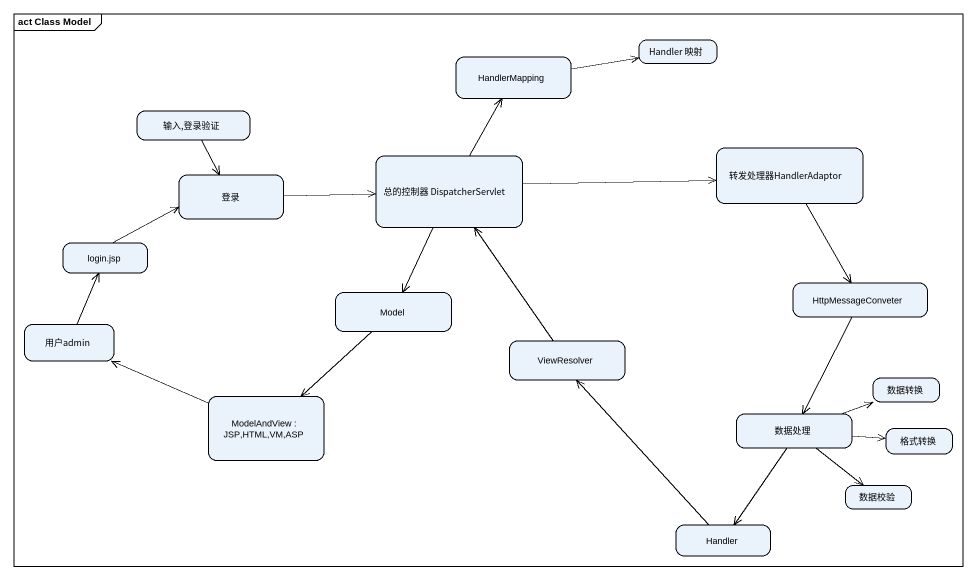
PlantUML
@startuml
mainframe act Class Model
hide empty description
state HandlerMapping
state "Handler 映射" as Handler_映射
state "输入,登录验证" as 输入_登录验证
state 登录
state "总的控制器 DispatcherServlet" as 总的控制器_DispatcherServlet
state 转发处理器HandlerAdaptor
state "login.jsp" as login_jsp
state Model
state HttpMessageConveter
state 用户admin
state ViewResolver
state 数据转换
state "ModelAndView : JSP,HTML,VM,ASP" as ModelAndView_JSP_HTML_VM_ASP
state 数据处理
state 格式转换
state 数据校验
state Handler
HandlerMapping -right-> Handler_映射
输入_登录验证 --> 登录
登录 -right-> 总的控制器_DispatcherServlet
总的控制器_DispatcherServlet -up-> HandlerMapping
总的控制器_DispatcherServlet -right-> 转发处理器HandlerAdaptor
总的控制器_DispatcherServlet --> Model
转发处理器HandlerAdaptor --> HttpMessageConveter
login_jsp -right-> 登录
Model --> ModelAndView_JSP_HTML_VM_ASP
HttpMessageConveter --> 数据处理
用户admin -up-> login_jsp
ViewResolver -up-> 总的控制器_DispatcherServlet
ModelAndView_JSP_HTML_VM_ASP -left-> 用户admin
数据处理 -right-> 数据转换
数据处理 -right-> 格式转换
数据处理 --> 数据校验
数据处理 --> Handler
Handler -up-> ViewResolver
@enduml
